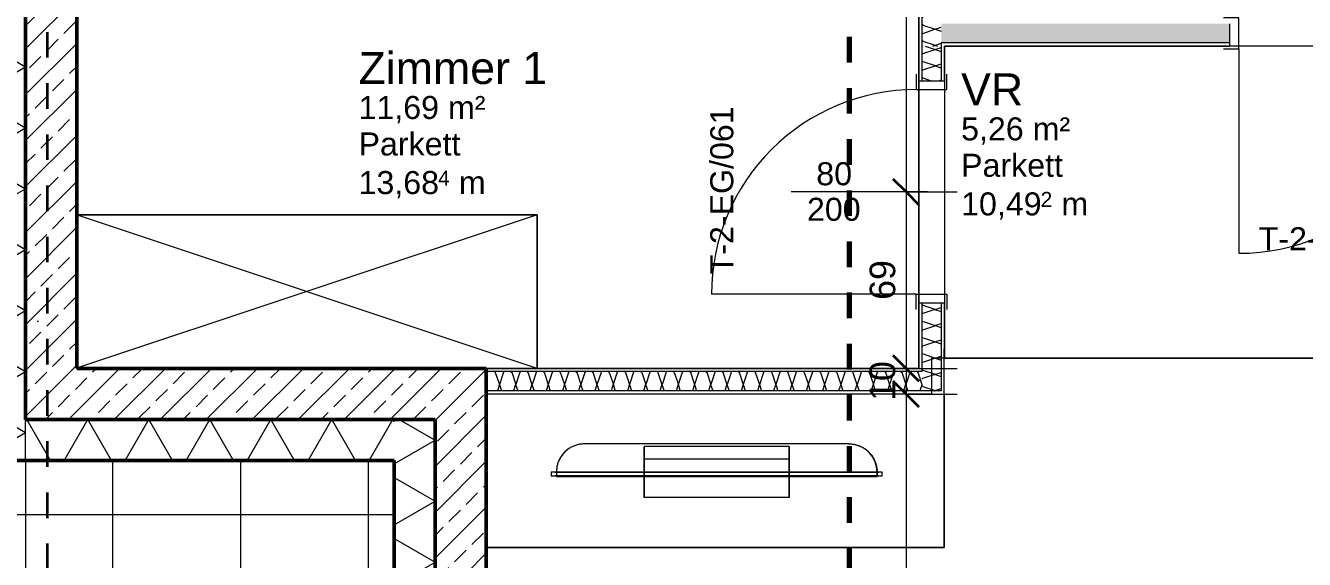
# Model space of a CAD drawing. Header units: metres. Extents: x -67.4 to -19.1, y 43.9 to 93.
# Drawn here: x -54.188 to -49.192, y 71.335 to 73.422 of the extents above; entities that cross this region are included whole.
import ezdxf

# ---------------------------------------------------------------- set-up
doc = ezdxf.new("R2010")
doc.units = ezdxf.units.M
for name, pattern in [('Achse', [0.009, 0.005, -0.002, 0, -0.002]), ('Strich Punkt Mittel', [0.015875, 0.00635, -0.004763, 0, -0.004763]), ('Verdeckt', [0.003, 0.002, -0.001])]:
    doc.linetypes.add(name, pattern=pattern)
for name, color, linetype, lineweight in [('A-DETL-GENF_', 92, 'Continuous', 13), ('A_2D', 7, 'Continuous', 13), ('A_Bemassung-50_', 4, 'Continuous', 9), ('A_Bemassung_', 4, 'Continuous', 9), ('A_Beschriftung_', 7, 'Continuous', 9), ('A_Decken', 8, 'Continuous', 13), ('A_Moebel', 6, 'Continuous', 13), ('A_Raeume', 7, 'Continuous', 13), ('A_Raeume_', 7, 'Continuous', 5), ('A_Raeume_Beschriftung_', 7, 'Continuous', 9), ('A_Raster_', 1, 'Continuous', 9), ('A_Tueren', 31, 'Continuous', 13), ('A_Waende', 7, 'Continuous', 13), ('G-ANNO-SYMB_', 111, 'Continuous', 9)]:
    doc.layers.add(name, color=color, linetype=linetype, lineweight=lineweight)
doc.styles.add('Arial_2', font='arial.ttf', dxfattribs={"height": 0.09})
doc.styles.add('Arial_3', font='arial.ttf', dxfattribs={"height": 0.125})
doc.styles.add('Arial_4', font='arial.ttf', dxfattribs={"height": 0.05849})
doc.styles.add('Arial_5', font='arial.ttf', dxfattribs={"height": 0.1})
doc.dimstyles.new('WGA-Bemaßung_4', dxfattribs={"dimscale": 0.3048, "dimtxt": 0.102026, "dimasz": 0.328084, "dimexe": 0.246063, "dimexo": 0.0625, "dimgap": 0.04101, "dimtad": 1, "dimdec": 1, "dimlfac": 100, "dimrnd": 0.5, "dimdsep": 46, "dimtxsty": 'Arial_5', "dimblk1": 'OBLIQUE', "dimblk2": 'OBLIQUE', "dimsah": 1, "dimcen": 0.09, "dimdle": 0.246063, "dimazin": 2, "dimtfac": 1, "dimtdec": 4, "dimtix": 1, "dimtmove": 0, "dimatfit": 3, "dimfxl": 0.656168, "dimfxlon": 1, "dimtvp": 1, "dimtolj": 1, "dimtzin": 0, "dimarcsym": 2})
pattern_1 = [(45, (0, 0), (-0.08980256, 0.08980256), []), (45, (0.0898, 0), (-0.08980256, 0.08980256), [0.0635, -0.03175])]

# ---------------------------------------------------------------- blocks, each defined once
blk = doc.blocks.new('UZ_D1 - SL_0800x2000_Zimmertür_Stahlzarge_GK-7175508-263_PP_00EG_BT2')
at = {"layer": 'A_Tueren', "lineweight": 5}
for p, q in [((-0.4, 0.06), (-0.46, 0.06)), ((-0.4, -0.06), (-0.4, 0.06)), ((0.4, 0.06), (0.46, 0.06)), ((0.4, -0.06), (0.4, 0.06)), ((-0.46, -0.06), (-0.4, -0.06)), ((0.46, -0.06), (0.4, -0.06)), ((0.4, -0.06), (0.4, -0.86))]:
    blk.add_line(p, q, dxfattribs=at)
blk.add_arc((0.4, -0.06), 0.8, 180, 270, dxfattribs=at)
blk = doc.blocks.new('UZ_D1 - SL_0800x2000_Zimmertür_Stahlzarge_GK-7175609-263_PP_00EG_BT2')
at = {"layer": 'A_Tueren', "lineweight": 5}
for p, q in [((0.4, 0.06), (0.4, 0.86)), ((-0.46, 0.06), (-0.4, 0.06)), ((-0.4, 0.06), (-0.4, -0.06)), ((0.4, 0.06), (0.4, -0.06)), ((0.46, 0.06), (0.4, 0.06)), ((-0.4, -0.06), (-0.46, -0.06)), ((0.4, -0.06), (0.46, -0.06))]:
    blk.add_line(p, q, dxfattribs=at)
blk.add_arc((0.4, 0.06), 0.8, 90, 180, dxfattribs=at)
blk = doc.blocks.new('Moeb_Schrank - Schrank_2m_60cm-3841141-263_PP_00EG_BT2')
at = {"layer": 'A_Moebel', "color": 8}
for p, q in [((0, 0), (1.8, -0.6)), ((0, -0.6), (1.8, 0)), ((1.8, 0), (0, 0)), ((0, 0), (0, -0.6)), ((0, -0.6), (0, 0)), ((0, 0), (0.3988, 0)), ((0.3988, 0), (1.7989, 0)), ((1.8, -0.6), (1.8, 0)), ((0, -0.6), (1.8, -0.6)), ((1.7989, -0.6), (0, -0.6))]:
    blk.add_line(p, q, dxfattribs=at)
blk = doc.blocks.new('Moeb_TV - 48 Zoll-V105-263_PP_00EG_BT2')
at = {"layer": 'A_Moebel', "lineweight": 5}
for p, q in [((0.5126, 0.0585), (-0.5205, 0.0585)), ((0.5126, 0.0585), (-0.5205, 0.0585)), ((-0.2872, -0.0015), (-0.2872, 0.0485)), ((-0.2872, 0.0485), (-0.2872, -0.0515)), ((0.2793, 0.0485), (-0.2872, 0.0485)), ((0.2793, 0.0485), (0.2793, -0.0015)), ((0.2793, -0.0515), (0.2793, 0.0485)), ((-0.2872, -0.0515), (-0.2872, -0.0015)), ((0.2793, -0.0015), (-0.2872, -0.0015)), ((0.2793, -0.0015), (0.2793, -0.0515)), ((-0.6505, -0.0515), (-0.6505, -0.0665)), ((-0.6355, -0.0515), (-0.6505, -0.0515)), ((-0.6355, -0.0515), (-0.6505, -0.0515)), ((-0.6505, -0.0665), (-0.6355, -0.0665)), ((-0.6505, -0.0665), (-0.6355, -0.0665)), ((-0.6305, -0.0515), (-0.6355, -0.0515)), ((-0.6355, -0.0515), (0.6276, -0.0515)), ((0.6276, -0.0665), (-0.6355, -0.0665)), ((-0.6355, -0.0665), (-0.6305, -0.0665)), ((0.6226, -0.0515), (-0.6305, -0.0515)), ((-0.6305, -0.0515), (0.6226, -0.0515)), ((-0.6305, -0.0515), (-0.6305, -0.0665)), ((-0.6305, -0.0515), (-0.6305, -0.0665)), ((-0.2872, -0.0515), (-0.6305, -0.0515)), ((0.6226, -0.0515), (-0.6305, -0.0515)), ((-0.6305, -0.0515), (0.6226, -0.0515)), ((-0.6305, -0.0515), (-0.6305, -0.0665)), ((-0.6305, -0.0515), (-0.6305, -0.0665)), ((-0.6305, -0.0515), (0.6226, -0.0515)), ((0.6226, -0.0515), (-0.6305, -0.0515)), ((-0.6305, -0.0665), (-0.6305, -0.0695)), ((-0.6305, -0.0665), (-0.6305, -0.0695)), ((-0.6305, -0.0665), (-0.5705, -0.0665)), ((-0.5705, -0.0665), (-0.6305, -0.0665)), ((-0.6305, -0.0665), (0.6226, -0.0665)), ((0.6226, -0.0695), (-0.6305, -0.0695)), ((-0.6305, -0.0695), (-0.5705, -0.0695)), ((-0.5705, -0.0665), (0.5626, -0.0665)), ((0.5626, -0.0665), (-0.5705, -0.0665)), ((-0.5705, -0.0695), (-0.5705, -0.0665)), ((-0.5705, -0.0665), (-0.5705, -0.0695)), ((-0.5705, -0.0665), (0.5626, -0.0665)), ((0.5626, -0.0665), (-0.5705, -0.0665)), ((-0.5705, -0.0695), (0.5626, -0.0695)), ((-0.5705, -0.0695), (0.5626, -0.0695)), ((0.5626, -0.0695), (-0.5705, -0.0695)), ((-0.2872, -0.0515), (-0.2872, -0.0665)), ((-0.2872, -0.0665), (-0.2872, -0.0515)), ((-0.2872, -0.0515), (0.2793, -0.0515)), ((-0.2872, -0.0515), (0.2793, -0.0515)), ((0.2793, -0.0515), (-0.2872, -0.0515)), ((-0.2872, -0.0665), (-0.2872, -0.0695)), ((-0.2872, -0.0695), (-0.2872, -0.0665)), ((-0.2872, -0.0695), (-0.2872, -0.1515)), ((-0.2872, -0.1515), (-0.2872, -0.0695)), ((0.2793, -0.0515), (0.2793, -0.0665)), ((0.2793, -0.0665), (0.2793, -0.0515)), ((0.6226, -0.0515), (0.2793, -0.0515)), ((0.2793, -0.0665), (0.2793, -0.0695)), ((0.2793, -0.0695), (0.2793, -0.0665)), ((0.2793, -0.0695), (0.2793, -0.1515)), ((0.2793, -0.1515), (0.2793, -0.0695)), ((0.5626, -0.0665), (0.5626, -0.0695)), ((0.5626, -0.0665), (0.5626, -0.0695)), ((0.5626, -0.0665), (0.6226, -0.0665)), ((0.6226, -0.0665), (0.5626, -0.0665)), ((0.5626, -0.0695), (0.6226, -0.0695)), ((0.6226, -0.0665), (0.6226, -0.0515)), ((0.6226, -0.0515), (0.6226, -0.0665)), ((0.6276, -0.0515), (0.6226, -0.0515)), ((0.6226, -0.0665), (0.6226, -0.0515)), ((0.6226, -0.0515), (0.6226, -0.0665)), ((0.6226, -0.0695), (0.6226, -0.0665)), ((0.6226, -0.0665), (0.6226, -0.0695)), ((0.6226, -0.0665), (0.6276, -0.0665)), ((0.6426, -0.0515), (0.6276, -0.0515)), ((0.6426, -0.0515), (0.6276, -0.0515)), ((0.6276, -0.0665), (0.6426, -0.0665)), ((0.6276, -0.0665), (0.6426, -0.0665)), ((0.6426, -0.0665), (0.6426, -0.0515)), ((0.2793, -0.1515), (-0.2872, -0.1515)), ((0.2793, -0.1515), (-0.2872, -0.1515))]:
    blk.add_line(p, q, dxfattribs=at)
for centre, start, end in [((-0.5205, -0.0515), 90, 180), ((0.5126, -0.0515), 0, 90)]:
    blk.add_arc(centre, 0.11, start, end, dxfattribs=at)
for points in [[(-0.5205, 0.0585), (-0.5254, 0.0585), (-0.535, 0.0579), (-0.549, 0.0551), (-0.5604, 0.0512), (-0.5692, 0.0473), (-0.5755, 0.0439), (-0.5816, 0.0401), (-0.5875, 0.0359), (-0.5931, 0.0313), (-0.5983, 0.0264), (-0.6032, 0.0211), (-0.6078, 0.0156), (-0.612, 0.0097), (-0.617, 0.0015), (-0.6224, -0.0092), (-0.6286, -0.0275), (-0.6304, -0.0419), (-0.6305, -0.0515)], [(0.5126, 0.0585), (0.5174, 0.0585), (0.527, 0.0579), (0.5411, 0.0551), (0.5525, 0.0512), (0.5613, 0.0473), (0.5676, 0.0439), (0.5737, 0.0401), (0.5796, 0.0359), (0.5851, 0.0313), (0.5904, 0.0264), (0.5953, 0.0211), (0.5999, 0.0156), (0.6041, 0.0097), (0.6092, 0.0015), (0.6145, -0.0092), (0.6207, -0.0275), (0.6226, -0.0419), (0.6226, -0.0515)]]:
    blk.add_open_spline(points, degree=3, knots=[0, 0, 0, 0, 0.083333, 0.166667, 0.25, 0.291667, 0.333333, 0.375, 0.416667, 0.458333, 0.5, 0.541667, 0.583333, 0.625, 0.666667, 0.75, 0.833333, 1, 1, 1, 1], dxfattribs=at)
blk = doc.blocks.new('Moeb_Schrank - Sideboard_50cm-9822744-263_PP_00EG_BT2')
at = {"layer": 'A_Moebel', "color": 8}
for p, q in [((1.7895, 0.6), (0, 0.6)), ((0, 0.6), (0, 0)), ((0, 0), (0, 0.6)), ((0, 0.6), (1.7895, 0.6)), ((1.7896, 0.6), (1.7896, 0)), ((1.7896, 0), (0, 0))]:
    blk.add_line(p, q, dxfattribs=at)
blk = doc.blocks.new('BS_Tuer_PP - links-10002443-263_PP_00EG_BT2')
at = {"layer": 'A_Beschriftung_'}
blk.add_line((0, 0.000124), (0, 0.010761), dxfattribs=at)
blk = doc.blocks.new('DIMBLOCK602-263_PP_00EG_BT2')
at = {"layer": 'A_Bemassung-50_', "transparency": 16777216}
for p, q in [((-50.7478, 75.7091), (-50.7481, 72.7716)), ((-50.7478, 75.6341), (-50.8228, 75.6341)), ((-50.7478, 75.6341), (-50.5478, 75.6341)), ((-50.7481, 72.7716), (-50.8231, 72.7716)), ((-50.7481, 72.7716), (-50.5481, 72.7716))]:
    blk.add_line(p, q, dxfattribs=at)
at = {"layer": 'A_Bemassung-50_', "lineweight": 35, "transparency": 16777216}
for p, q in [((-50.7478, 75.6341), (-50.7978, 75.6841)), ((-50.7478, 75.6341), (-50.6978, 75.5841)), ((-50.7481, 72.7716), (-50.7981, 72.8216)), ((-50.7481, 72.7716), (-50.6981, 72.7216))]:
    blk.add_line(p, q, dxfattribs=at)
at = {"layer": 'A_Bemassung-50_', "color": 0, "transparency": 16777216, "insert": (-50.8903, 74.0875), "char_height": 0.1, "width": 0.276883, "attachment_point": 1, "rotation": 90, "line_spacing_factor": 0.941778, "style": 'Arial_5'}
blk.add_mtext('286', dxfattribs=at)
blk = doc.blocks.new('_Oblique')
at = {"color": 0, "linetype": 'ByBlock', "lineweight": -2}
blk.add_line((-0.5, -0.5), (0.5, 0.5), dxfattribs=at)
blk = doc.blocks.new('DIMBLOCK603-263_PP_00EG_BT2')
at = {"layer": 'A_Bemassung-50_', "lineweight": 35, "transparency": 16777216}
for p, q in [((-50.7481, 72.7716), (-50.7981, 72.8216)), ((-50.7481, 72.7716), (-50.6981, 72.7216)), ((-50.7482, 72.0816), (-50.7982, 72.1316)), ((-50.7482, 72.0816), (-50.6982, 72.0316))]:
    blk.add_line(p, q, dxfattribs=at)
at = {"layer": 'A_Bemassung-50_', "transparency": 16777216}
for p, q in [((-50.7481, 72.7716), (-50.8231, 72.7716)), ((-50.7481, 72.7716), (-50.7482, 72.0816)), ((-50.7481, 72.7716), (-50.5481, 72.7716)), ((-50.7482, 72.0816), (-50.8232, 72.0816)), ((-50.7482, 72.0816), (-50.5482, 72.0816))]:
    blk.add_line(p, q, dxfattribs=at)
at = {"layer": 'A_Bemassung-50_', "color": 0, "transparency": 16777216, "insert": (-50.8905, 72.3497), "char_height": 0.1, "width": 0.184588, "attachment_point": 1, "rotation": 90, "line_spacing_factor": 0.941778, "style": 'Arial_5'}
blk.add_mtext('69', dxfattribs=at)
blk = doc.blocks.new('DIMBLOCK604-263_PP_00EG_BT2')
at = {"layer": 'A_Bemassung-50_', "lineweight": 35, "transparency": 16777216}
for p, q in [((-50.7482, 72.0816), (-50.7982, 72.1316)), ((-50.7482, 72.0816), (-50.6982, 72.0316)), ((-50.7482, 71.9816), (-50.7982, 72.0316)), ((-50.7482, 71.9816), (-50.6982, 71.9316))]:
    blk.add_line(p, q, dxfattribs=at)
at = {"layer": 'A_Bemassung-50_', "transparency": 16777216}
for p, q in [((-50.7482, 72.0816), (-50.8232, 72.0816)), ((-50.7482, 72.0816), (-50.7482, 71.9816)), ((-50.7482, 72.0816), (-50.5482, 72.0816)), ((-50.7482, 71.9816), (-50.8232, 71.9816)), ((-50.7482, 71.9816), (-50.5482, 71.9816))]:
    blk.add_line(p, q, dxfattribs=at)
at = {"layer": 'A_Bemassung-50_', "color": 0, "transparency": 16777216, "insert": (-50.8905, 71.9547), "char_height": 0.1, "width": 0.184588, "attachment_point": 1, "rotation": 90, "line_spacing_factor": 0.941778, "style": 'Arial_5'}
blk.add_mtext('10', dxfattribs=at)
blk = doc.blocks.new('DIMBLOCK605-263_PP_00EG_BT2')
at = {"layer": 'A_Bemassung-50_', "lineweight": 35, "transparency": 16777216}
for p, q in [((-50.7482, 71.9816), (-50.7982, 72.0316)), ((-50.7482, 71.9816), (-50.6982, 71.9316)), ((-50.7487, 67.431), (-50.7987, 67.481)), ((-50.7487, 67.431), (-50.6987, 67.381))]:
    blk.add_line(p, q, dxfattribs=at)
at = {"layer": 'A_Bemassung-50_', "transparency": 16777216}
for p, q in [((-50.7482, 71.9816), (-50.8232, 71.9816)), ((-50.7482, 71.9816), (-50.7487, 67.356)), ((-50.7482, 71.9816), (-50.5482, 71.9816)), ((-50.7487, 67.431), (-50.8237, 67.431)), ((-50.7487, 67.431), (-50.5487, 67.4309))]:
    blk.add_line(p, q, dxfattribs=at)
at = {"layer": 'A_Bemassung-50_', "color": 0, "transparency": 16777216, "insert": (-50.8908, 69.5909), "char_height": 0.1, "width": 0.276883, "attachment_point": 1, "rotation": 90, "line_spacing_factor": 0.941778, "style": 'Arial_5'}
blk.add_mtext('455', dxfattribs=at)

msp = doc.modelspace()

# ---------------------------------------------------------------- hatches: boundary and pattern name
at = {"layer": 'A-DETL-GENF_', "lineweight": 5}
h = msp.add_hatch(dxfattribs=at)
h.set_pattern_fill('FP_160', color=252, style=0, pattern_type=2)
h.set_pattern_definition([(89.998, (-85.848, 81.011), (-0.5, 1.75e-05), []), (179.998, (-85.848, 81.011), (-1.75e-05, -0.5), [])])
h.paths.add_polyline_path([(-37.3489, 50.614), (-35.3489, 51.4717), (-35.3489, 51.6705), (-35.3564, 51.6883), (-35.3643, 51.7129), (-35.3704, 51.7392), (-35.3747, 51.767), (-35.3773, 51.7976), (-35.3781, 51.8201), (-35.3773, 51.8505), (-35.3747, 51.8816), (-35.3704, 51.9132), (-35.3643, 51.9452), (-35.3564, 51.9773), (-35.3489, 52.0021), (-35.3489, 55.5027), (-37.3488, 55.5027), (-37.3487, 55.1534), (-37.3088, 55.1534), (-37.3088, 53.5334), (-37.3488, 53.5334), (-37.3489, 50.7195)])
h.paths.add_polyline_path([(-37.2077, 55.2308), (-37.2077, 55.4308), (-37.0077, 55.4308), (-37.1827, 55.4058)])
h.paths.add_polyline_path([(-35.3485, 62.78), (-35.3485, 69.4084), (-37.3483, 69.4084), (-37.3483, 69.0237), (-37.3084, 69.0237), (-37.3084, 67.4037), (-37.3484, 67.4037), (-37.3484, 64.436), (-37.3085, 64.436), (-37.3085, 63.386), (-37.3485, 63.386), (-37.3485, 62.78), (-35.3644, 62.78)])
h.paths.add_polyline_path([(-37.3085, 64.436), (-37.3085, 64.436), (-37.2602, 65.5096)])
h.paths.add_polyline_path([(-36.409, 66.1781), (-36.589, 66.1787), (-36.4987, 66.2684)])
h.paths.add_polyline_path([(-37.2207, 66.3884), (-37.2207, 66.4695), (-37.2173, 66.4835), (-37.2173, 66.4972), (-37.2207, 66.5116), (-37.2207, 66.5884), (-37.0207, 66.5884), (-37.1957, 66.5634), (-37.2169, 66.4146)])
h.paths.add_polyline_path([(-52.7484, 67.5906), (-52.7484, 71.7218), (-56.4192, 71.7219), (-56.0639, 67.5907), (-52.7484, 67.5906)])
h.paths.add_polyline_path([(-52.7484, 67.5906), (-52.7484, 67.5906), (-52.7484, 67.9817)])
h.paths.add_polyline_path([(-52.9684, 68.0027), (-52.9684, 68.2027), (-52.7684, 68.2027), (-52.9434, 68.1777), (-52.9642, 68.0323)])
h.paths.add_polyline_path([(-52.7484, 69.2255), (-52.7534, 69.233), (-52.7534, 69.233)])
h.paths.add_polyline_path([(-37.3496, 80.5188), (-37.3499, 83.3469), (-42.5001, 83.3469), (-54.2336, 80.5193), (-37.3499, 80.5188)])
h.paths.add_polyline_path([(-40.5679, 80.6402), (-40.5679, 80.8402), (-40.3679, 80.8402), (-40.5429, 80.8152), (-40.5668, 80.6482)])
at = {"layer": 'A_Waende', "lineweight": 5}
h = msp.add_hatch(dxfattribs=at)
h.set_pattern_fill('FP_5', color=250, angle=202.64, style=0, pattern_type=2)
h.set_pattern_definition([(89.998, (-54.18845, 76.12042), (-0.20637, 7e-06), []), (149.998, (-54.18845, 76.12042), (-0.103191, -0.178718), []), (209.998, (-54.18845, 76.12042), (0.103184, -0.178734), [])])
h.paths.add_polyline_path([(-54.1883, 71.7219), (-54.1883, 73.6417), (-54.3482, 73.6417), (-54.3482, 71.7219), (-54.189, 71.7219)])
h.paths.add_polyline_path([(-54.1882, 74.6917), (-54.1882, 74.6917), (-54.188, 80.5193), (-54.348, 80.5193), (-54.3482, 74.6917), (-54.189, 74.6917)])
h = msp.add_hatch(dxfattribs=at)
h.set_pattern_fill('FP_3', color=250, style=0, pattern_type=2)
h.set_pattern_definition(pattern_1)
h.paths.add_polyline_path([(-53.9883, 71.8819), (-53.9883, 72.082), (-53.9894, 72.082), (-53.9894, 72.682), (-53.9882, 72.682), (-53.9883, 73.5667), (-54.1882, 73.5667), (-54.188, 71.8819), (-54.1056, 71.8819)])
h.paths.add_polyline_path([(-53.9882, 74.7667), (-53.9882, 80.3593), (-54.188, 80.359), (-54.188, 74.7667), (-53.9883, 74.7667)])
h.paths.add_polyline_path([(-53.9882, 75.6967), (-53.9882, 75.6967), (-53.9882, 75.8965)])
h = msp.add_hatch(dxfattribs=at)
h.set_pattern_fill('FP_126', color=250, angle=-112.36, style=0, pattern_type=2)
h.set_pattern_definition([(314.994, (-50.698115, 74.51875), (0.2539865, -0.12703), [0.02245, -0.15715]), (314.994, (-50.5879, 74.47125), (0.2539865, -0.12703), [0.02245, -0.15715]), (314.994, (-50.698365, 74.455055), (0.2539865, -0.12703), [0.02245, -0.15715]), (314.994, (-50.58684, 74.4081), (0.2539865, -0.12703), [0.02245, -0.15715]), (341.559, (-50.682663, 74.503742), (0.5079844, -0.1270539), [0.0502, -0.35141]), (341.559, (-50.63528, 74.487495), (0.5079844, -0.1270539), [0.0502, -0.35141]), (341.559, (-50.682912, 74.440048), (0.5079844, -0.1270539), [0.0502, -0.35141]), (341.559, (-50.634605, 74.42342), (0.5079844, -0.1270539), [0.0502, -0.35141]), (44.994, (-50.58758, 74.50356), (-0.254013, -0.126977), [0.02245, -0.15715]), (44.994, (-50.698365, 74.455055), (-0.254013, -0.126977), [0.02245, -0.15715]), (44.994, (-50.58691, 74.43948), (-0.254013, -0.126977), [0.02245, -0.15715]), (44.994, (-50.69823, 74.39229), (-0.254013, -0.126977), [0.02245, -0.15715]), (18.429, (-50.63528, 74.487495), (-0.508011, -0.1269475), [0.0502, -0.35141]), (18.429, (-50.682978, 74.471433), (-0.508011, -0.1269475), [0.0502, -0.35141]), (18.429, (-50.634605, 74.42342), (-0.508011, -0.1269475), [0.0502, -0.35141]), (18.429, (-50.682302, 74.40736), (-0.508011, -0.1269475), [0.0502, -0.35141])])
h.paths.add_polyline_path([(-50.611, 73.3416), (-50.611, 73.3421), (-50.6108, 75.6341), (-50.6517, 75.6341), (-50.6585, 75.6466), (-50.6858, 75.6465), (-50.6858, 73.3416), (-50.611, 73.3416)])
h = msp.add_hatch(dxfattribs=at)
h.set_pattern_fill('FP_118', color=250, angle=-112.36, style=0, pattern_type=2)
h.set_pattern_definition([(225, (-48.84098, 73.442315), (-0.1270034, -0.254), [0.02245, -0.15715]), (225, (-48.88794, 73.33079), (-0.1270034, -0.254), [0.02245, -0.15715]), (225, (-48.90413, 73.44126), (-0.1270034, -0.254), [0.02245, -0.15715]), (225, (-48.95201, 73.33012), (-0.1270034, -0.254), [0.02245, -0.15715]), (251.565, (-48.85637, 73.425937), (-0.1270007, -0.5079977), [0.0502, -0.35141]), (251.565, (-48.872618, 73.378555), (-0.1270007, -0.5079977), [0.0502, -0.35141]), (251.565, (-48.920065, 73.426187), (-0.1270007, -0.5079977), [0.0502, -0.35141]), (251.565, (-48.93631, 73.378805), (-0.1270007, -0.5079977), [0.0502, -0.35141]), (315, (-48.856555, 73.33086), (-0.1270034, 0.254), [0.02245, -0.15715]), (315, (-48.90413, 73.44126), (-0.1270034, 0.254), [0.02245, -0.15715]), (315, (-48.92025, 73.33111), (-0.1270034, 0.254), [0.02245, -0.15715]), (315, (-48.96783, 73.44151), (-0.1270034, 0.254), [0.02245, -0.15715]), (288.435, (-48.872618, 73.378555), (-0.1270007, 0.5079977), [0.0502, -0.35141]), (288.435, (-48.88868, 73.426252), (-0.1270007, 0.5079977), [0.0502, -0.35141]), (288.435, (-48.93631, 73.378805), (-0.1270007, 0.5079977), [0.0502, -0.35141]), (288.435, (-48.95145, 73.42612), (-0.1270007, 0.50799766), [0.0502, -0.35141])])
h.paths.add_polyline_path([(-47.0832, 73.3542), (-47.0832, 73.4292), (-47.1779, 73.4292), (-47.1779, 73.3542), (-47.0832, 73.3542)])
h.paths.add_polyline_path([(-48.0957, 73.3542), (-48.0479, 73.3542), (-48.0479, 73.4292), (-48.6129, 73.4292), (-48.6129, 73.3542), (-48.1707, 73.3542)])
h.paths.add_polyline_path([(-49.7985, 73.3542), (-49.4829, 73.3542), (-49.4829, 73.4292), (-50.611, 73.4292), (-50.6108, 73.3542), (-50.5985, 73.3542)])
h = msp.add_hatch(dxfattribs=at)
h.set_pattern_fill('FP_119', color=250, angle=-112.36, style=0, pattern_type=2)
h.set_pattern_definition([(314.994, (-50.69877, 72.66134), (0.253987, -0.12703), [0.02245, -0.15715]), (314.994, (-50.58725, 72.61439), (0.253987, -0.12703), [0.02245, -0.15715]), (314.994, (-50.69864, 72.59857), (0.253987, -0.12703), [0.02245, -0.15715]), (314.994, (-50.5875, 72.55069), (0.253987, -0.12703), [0.02245, -0.15715]), (341.559, (-50.68239, 72.645955), (0.5079844, -0.1270539), [0.0502, -0.35141]), (341.559, (-50.63501, 72.62971), (0.5079844, -0.1270539), [0.0502, -0.35141]), (341.559, (-50.68264, 72.58226), (0.5079844, -0.1270539), [0.0502, -0.35141]), (341.559, (-50.63526, 72.566014), (0.5079844, -0.1270539), [0.0502, -0.35141]), (44.994, (-50.58731, 72.64577), (-0.254013, -0.126977), [0.02245, -0.15715]), (44.994, (-50.69864, 72.59857), (-0.254013, -0.126977), [0.02245, -0.15715]), (44.994, (-50.58756, 72.58208), (-0.254013, -0.126977), [0.02245, -0.15715]), (44.994, (-50.69889, 72.53488), (-0.254013, -0.126977), [0.02245, -0.15715]), (18.429, (-50.63501, 72.62971), (-0.508011, -0.1269475), [0.0502, -0.35141]), (18.429, (-50.682705, 72.613646), (-0.508011, -0.1269475), [0.0502, -0.35141]), (18.429, (-50.63526, 72.566014), (-0.508011, -0.1269475), [0.0502, -0.35141]), (18.429, (-50.682575, 72.550876), (-0.508011, -0.1269475), [0.0502, -0.35141])])
h.paths.add_polyline_path([(-50.6112, 71.9941), (-50.6111, 72.3366), (-50.6861, 72.3366), (-50.6862, 71.9941), (-50.6309, 71.9941)])
h.paths.add_polyline_path([(-50.611, 73.2066), (-50.611, 73.3416), (-50.686, 73.3416), (-50.686, 73.2066), (-50.6111, 73.2066)])
h = msp.add_hatch(dxfattribs=at)
h.set_pattern_fill('FP_3', color=250, style=0, pattern_type=2)
h.set_pattern_definition(pattern_1)
h.paths.add_polyline_path([(-52.5883, 71.8818), (-52.5883, 72.0818), (-53.9883, 72.0816), (-53.9883, 71.8819), (-52.5883, 71.8818)])
h = msp.add_hatch(dxfattribs=at)
h.set_pattern_fill('FP_3', color=250, style=0, pattern_type=2)
h.set_pattern_definition(pattern_1)
h.paths.add_polyline_path([(-52.3884, 69.1243), (-52.3884, 69.1418), (-52.4143, 69.1418), (-52.3884, 69.1243)])
h.paths.add_polyline_path([(-52.5884, 67.4306), (-52.3884, 67.4306), (-52.3884, 69.1243), (-52.5884, 69.1243), (-52.5884, 67.4593)])
h.paths.add_polyline_path([(-52.3884, 69.2593), (-52.4513, 69.2168), (-52.4009, 69.2168), (-52.3884, 69.2418)])
h.paths.add_polyline_path([(-52.5884, 69.2593), (-52.3884, 69.2593), (-52.3884, 69.5118), (-52.5883, 69.5118), (-52.5883, 69.4052)])
h.paths.add_polyline_path([(-52.5884, 69.1243), (-52.5254, 69.1668), (-52.5884, 69.1668), (-52.4884, 69.1918), (-52.5884, 69.2168), (-52.5254, 69.2168), (-52.5884, 69.2593), (-52.5884, 69.1668)])
h.paths.add_polyline_path([(-52.5884, 69.1243), (-52.5884, 69.1243), (-52.5884, 69.1668)])
h.paths.add_polyline_path([(-52.4323, 69.154), (-52.4259, 69.1668), (-52.4513, 69.1668), (-52.4384, 69.1581)])
h.paths.add_polyline_path([(-52.4217, 69.1751), (-52.4026, 69.2132), (-52.4884, 69.1918), (-52.4384, 69.1793)])
h.paths.add_polyline_path([(-52.3883, 71.2818), (-52.3883, 72.0818), (-52.5883, 72.0816), (-52.5883, 71.2818), (-52.3884, 71.2818)])
h = msp.add_hatch(dxfattribs=at)
h.set_pattern_fill('FP_120', color=250, angle=-112.36, style=0, pattern_type=2)
h.set_pattern_definition([(224.994, (-51.54361, 72.0822), (-0.12703, -0.2539865), [0.02245, -0.15715]), (224.994, (-51.59057, 71.970675), (-0.12703, -0.2539865), [0.02245, -0.15715]), (224.994, (-51.60676, 72.08114), (-0.12703, -0.2539865), [0.02245, -0.15715]), (224.994, (-51.65426, 71.970925), (-0.12703, -0.2539865), [0.02245, -0.15715]), (251.559, (-51.559, 72.06582), (-0.1270539, -0.5079844), [0.0502, -0.35141]), (251.559, (-51.575246, 72.018437), (-0.1270539, -0.5079844), [0.0502, -0.35141]), (251.559, (-51.622693, 72.06607), (-0.1270539, -0.5079844), [0.0502, -0.35141]), (251.559, (-51.63894, 72.018687), (-0.1270539, -0.5079844), [0.0502, -0.35141]), (314.994, (-51.55918, 71.97074), (-0.126977, 0.254013), [0.02245, -0.15715]), (314.994, (-51.60676, 72.08114), (-0.126977, 0.254013), [0.02245, -0.15715]), (314.994, (-51.62288, 71.97099), (-0.126977, 0.254013), [0.02245, -0.15715]), (314.994, (-51.670455, 72.08139), (-0.126977, 0.254013), [0.02245, -0.15715]), (288.429, (-51.575246, 72.018437), (-0.1269475, 0.508011), [0.0502, -0.35141]), (288.429, (-51.59131, 72.066134), (-0.1269475, 0.508011), [0.0502, -0.35141]), (288.429, (-51.63894, 72.018687), (-0.1269475, 0.508011), [0.0502, -0.35141]), (288.429, (-51.654078, 72.066003), (-0.1269475, 0.508011), [0.0502, -0.35141])])
h.paths.add_polyline_path([(-50.6862, 71.9941), (-50.6862, 72.0691), (-52.3883, 72.0693), (-52.3883, 71.9943), (-50.694, 71.9941)])
h = msp.add_hatch(dxfattribs=at)
h.set_pattern_fill('FP_117', color=250, angle=202.64, style=0, pattern_type=2)
h.set_pattern_definition([(179.998, (-53.46842, 71.88198), (-7e-06, -0.20637), []), (239.998, (-53.46842, 71.88198), (0.17872, -0.10319), []), (299.998, (-53.46842, 71.88198), (0.178725, 0.10318), [])])
h.paths.add_polyline_path([(-52.7483, 71.7218), (-52.7483, 71.7219), (-52.7483, 71.8818), (-54.1883, 71.8819), (-54.188, 71.7219), (-53.1826, 71.7218)])
h = msp.add_hatch(dxfattribs=at)
h.set_pattern_fill('FP_116', color=250, angle=202.64, style=0, pattern_type=2)
h.set_pattern_definition([(89.998, (-52.58879, 69.65606), (-0.20637, 7e-06), []), (149.998, (-52.58879, 69.65606), (-0.103191, -0.178718), []), (209.998, (-52.58879, 69.65606), (0.103184, -0.178734), [])])
h.paths.add_polyline_path([(-52.6043, 67.4306), (-52.5884, 67.4306), (-52.5884, 69.5868), (-52.7483, 69.5868), (-52.7484, 67.4306)])
h.paths.add_polyline_path([(-52.6043, 71.2068), (-52.5883, 71.2068), (-52.5883, 71.8818), (-52.7483, 71.8818), (-52.7483, 71.2068), (-52.6183, 71.2068)])

# ---------------------------------------------------------------- linework, layer by layer
at = {"layer": 'A_2D', "lineweight": 5}
msp.add_line((-54.1383, 72.2654), (-54.1433, 72.2654), dxfattribs=at)
at = {"layer": 'A_2D', "lineweight": 50}
for p, q in [((-52.7483, 71.7218), (-56.4192, 71.7219)), ((-52.7484, 67.5906), (-52.7483, 71.7218))]:
    msp.add_line(p, q, dxfattribs=at)
at = {"layer": 'A_Decken'}
for p, q in [((-47.1473, 73.3414), (-50.5985, 73.3417)), ((-48.6129, 73.3419), (-49.4829, 73.342)), ((-50.6985, 73.2066), (-50.6986, 72.3366)), ((-48.9808, 72.1216), (-50.5986, 72.1216)), ((-53.9883, 72.082), (-52.3883, 72.0818)), ((-54.1883, 71.7219), (-54.1884, 67.5906))]:
    msp.add_line(p, q, dxfattribs=at)
at = {"layer": 'A_Raeume', "color": 8, "linetype": 'Verdeckt'}
msp.add_line((-50.5986, 72.1216), (-48.9808, 72.1216), dxfattribs=at)
at = {"layer": 'A_Raeume_', "flags": 128}
for points in [[(-53.9882, 75.6342), (-53.9883, 72.0819), (-52.4883, 72.0818), (-52.4883, 72.0818), (-52.3867, 72.0818), (-50.6986, 72.0816), (-50.6986, 72.1216), (-50.6985, 73.3401), (-50.6985, 73.3416), (-50.6985, 73.3917), (-50.6983, 75.5841), (-50.6983, 75.6341)], [(-48.1332, 73.3417), (-50.5985, 73.3417), (-50.5986, 72.1216), (-48.9808, 72.1216), (-48.9808, 71.5485), (-47.1458, 71.5483), (-47.1457, 73.3417)], [(-52.3884, 67.4306), (-47.1834, 67.4306), (-47.1833, 71.4233), (-48.9808, 71.4235), (-48.9808, 72.1216), (-50.6486, 72.1216), (-50.6487, 71.9816), (-52.3883, 71.9818)], [(-52.7484, 67.5906), (-52.7483, 71.7218), (-54.3483, 71.7219), (-54.3484, 67.5906)]]:
    msp.add_lwpolyline(points, close=True, dxfattribs=at)
at = {"layer": 'A_Raster_', "linetype": 'Strich Punkt Mittel', "lineweight": 35}
msp.add_line((-54.1037, 84.1967), (-54.1049, 46.5271), dxfattribs=at)
at = {"layer": 'A_Waende'}
for p, q in [((-50.6983, 75.6966), (-50.6985, 73.2066)), ((-50.6858, 75.6966), (-50.686, 73.2066)), ((-49.4829, 73.3542), (-50.611, 73.3542)), ((-50.611, 73.3542), (-50.611, 73.2066)), ((-49.4829, 73.3417), (-49.4829, 73.3542)), ((-50.5985, 73.3417), (-49.4829, 73.3417)), ((-50.5985, 73.2066), (-50.5985, 73.3416)), ((-50.6985, 73.2066), (-50.686, 73.2066)), ((-50.611, 73.2066), (-50.5985, 73.2066)), ((-50.6861, 72.3366), (-50.6986, 72.3366)), ((-50.6986, 72.3366), (-50.6986, 72.0816)), ((-50.6861, 72.3366), (-50.6862, 72.0691)), ((-50.6111, 72.3366), (-50.6112, 71.9941)), ((-50.5986, 72.3366), (-50.6111, 72.3366)), ((-50.5987, 71.9816), (-50.5986, 72.3366)), ((-50.6986, 72.0816), (-52.3883, 72.0818)), ((-50.6862, 72.0691), (-52.3883, 72.0693)), ((-50.6112, 71.9941), (-52.3883, 71.9943)), ((-52.3883, 71.9818), (-50.5987, 71.9816))]:
    msp.add_line(p, q, dxfattribs=at)
at = {"layer": 'A_Waende', "color": 50, "lineweight": 50}
for p, q in [((-54.1883, 71.8819), (-54.1882, 73.5667)), ((-53.9883, 72.082), (-53.9882, 73.5667)), ((-52.3883, 72.0818), (-53.9883, 72.0819)), ((-52.3883, 71.2818), (-52.3883, 72.0818)), ((-54.1883, 71.8819), (-52.5883, 71.8818)), ((-52.5883, 71.2818), (-52.5883, 71.8818))]:
    msp.add_line(p, q, dxfattribs=at)
at = {"layer": 'A_Waende', "color": 250, "lineweight": 5}
for p, q in [((-49.4829, 73.3542), (-49.4829, 73.4292)), ((-50.686, 73.2066), (-50.611, 73.2066)), ((-50.6111, 72.3366), (-50.6861, 72.3366)), ((-54.3483, 71.7219), (-52.7483, 71.7218)), ((-52.7483, 71.7218), (-52.7483, 71.2068))]:
    msp.add_line(p, q, dxfattribs=at)
at = {"layer": 'G-ANNO-SYMB_', "linetype": 'Achse', "lineweight": 70}
msp.add_line((-50.9697, 47.2778), (-50.9686, 85.3038), dxfattribs=at)

# ---------------------------------------------------------------- block references
at = {"layer": 'A_Beschriftung_', "xscale": 49.99999999999998, "yscale": 49.99999999999998, "zscale": 49.99999999999998, "rotation": 89.99410823237095}
msp.add_blockref('BS_Tuer_PP - links-10002443-263_PP_00EG_BT2', (-50.6586, 72.7716), dxfattribs=at)
at = {"layer": 'A_Moebel', "color": 8, "rotation": 179.9941082324638}
for name, p in [('Moeb_Schrank - Schrank_2m_60cm-3841141-263_PP_00EG_BT2', (-52.1894, 72.0818)), ('Moeb_Schrank - Sideboard_50cm-9822744-263_PP_00EG_BT2', (-50.5987, 71.9816))]:
    msp.add_blockref(name, p, dxfattribs=at)
at = {"layer": 'A_Moebel', "color": 7, "rotation": 359.998275878371}
msp.add_blockref('Moeb_TV - 48 Zoll-V105-263_PP_00EG_BT2', (-51.4838, 71.7281), dxfattribs=at)
at = {"layer": 'A_Tueren'}
for name, p, rotation in [('UZ_D1 - SL_0800x2000_Zimmertür_Stahlzarge_GK-7175609-263_PP_00EG_BT2', (-49.0479, 73.3917), 180), ('UZ_D1 - SL_0800x2000_Zimmertür_Stahlzarge_GK-7175508-263_PP_00EG_BT2', (-50.6486, 72.7716), 269.994108232371)]:
    msp.add_blockref(name, p, dxfattribs=dict(at, rotation=rotation))

# ---------------------------------------------------------------- texts
at = {"layer": 'A_Beschriftung_', "char_height": 0.09, "attachment_point": 1, "style": 'Arial_2'}
for s, insert, width, rotation in [('T-2-EG/061', (-51.5132, 72.4493), 0.781645, 90), ('80', (-51.099, 72.8877), 0.168354, 359.9941), ('200', (-51.1354, 72.7488), 0.252532, 359.9941)]:
    msp.add_mtext(s, dxfattribs=dict(at, insert=insert, width=width, rotation=rotation))
at = {"layer": 'A_Beschriftung_', "insert": (-49.3703, 72.6336), "char_height": 0.09, "width": 0.781645, "attachment_point": 1, "style": 'Arial_2'}
msp.add_mtext('T-2-EG/063', dxfattribs=at)
at = {"layer": 'A_Raeume_Beschriftung_', "attachment_point": 1}
for s, insert, char_height, width, style in [('Zimmer 1', (-52.8875, 73.3186), 0.125, 0.89789, 'Arial_3'), ('VR', (-50.5332, 73.2352), 0.125, 0.292616, 'Arial_3'), ('11,69 m²', (-52.8875, 73.1467), 0.09, 0.58924, 'Arial_2'), ('5,26 m²', (-50.5332, 73.0632), 0.09, 0.505063, 'Arial_2'), ('Parkett', (-52.8875, 73.0041), 0.09, 0.464979, 'Arial_2'), ('Parkett', (-50.5332, 72.9207), 0.09, 0.464979, 'Arial_2'), ('13,68', (-52.8875, 72.8532), 0.09, 0.376793, 'Arial_2'), ('4', (-52.5766, 72.855), 0.0585, 0.056118, 'Arial_4'), (' m', (-52.5303, 72.8532), 0.09, 0.164346, 'Arial_2'), ('10,49', (-50.5332, 72.7698), 0.09, 0.376793, 'Arial_2'), ('2', (-50.2223, 72.7716), 0.0585, 0.056118, 'Arial_4'), (' m', (-50.176, 72.7698), 0.09, 0.164346, 'Arial_2')]:
    msp.add_mtext(s, dxfattribs=dict(at, insert=insert, char_height=char_height, width=width, style=style))

# ---------------------------------------------------------------- dimensions: what is measured, and where the dimension line sits
at = {"layer": 'A_Bemassung_'}
for base, p1, p2, angle, override, picture, middle in [((-50.74811, 72.77164), (-50.54782, 75.63406), (-50.54811, 72.77162), 89.99411, {"dimpost": '<>', "dimfxl": 2.86244}, 'DIMBLOCK602-263_PP_00EG_BT2', (-50.81153, 74.20287)), ((-50.7482, 72.0816), (-50.5481, 72.7716), (-50.5482, 72.0816), 89.9941, {"dimpost": '<>', "dimfxl": 0.69}, 'DIMBLOCK603-263_PP_00EG_BT2', (-50.8117, 72.4266)), ((-50.7482, 71.9816), (-50.5482, 72.0816), (-50.5482, 71.9816), 89.9941, {"dimpost": '<>', "dimfxl": 0.1}, 'DIMBLOCK604-263_PP_00EG_BT2', (-50.8117, 72.0316)), ((-50.7487, 67.431), (-50.5482, 71.9816), (-50.5487, 67.4309), 89.9941, {"dimpost": '<>', "dimfxl": 4.55067}, 'DIMBLOCK605-263_PP_00EG_BT2', (-50.8118, 69.7063))]:
    dim = msp.add_linear_dim(base=base, p1=p1, p2=p2, angle=angle, dimstyle='WGA-Bemaßung_4', override=override, dxfattribs=at)
    dim.commit()
    dim.dimension.update_dxf_attribs({"geometry": picture, "text_midpoint": middle})

doc.saveas('drawing.dxf')
